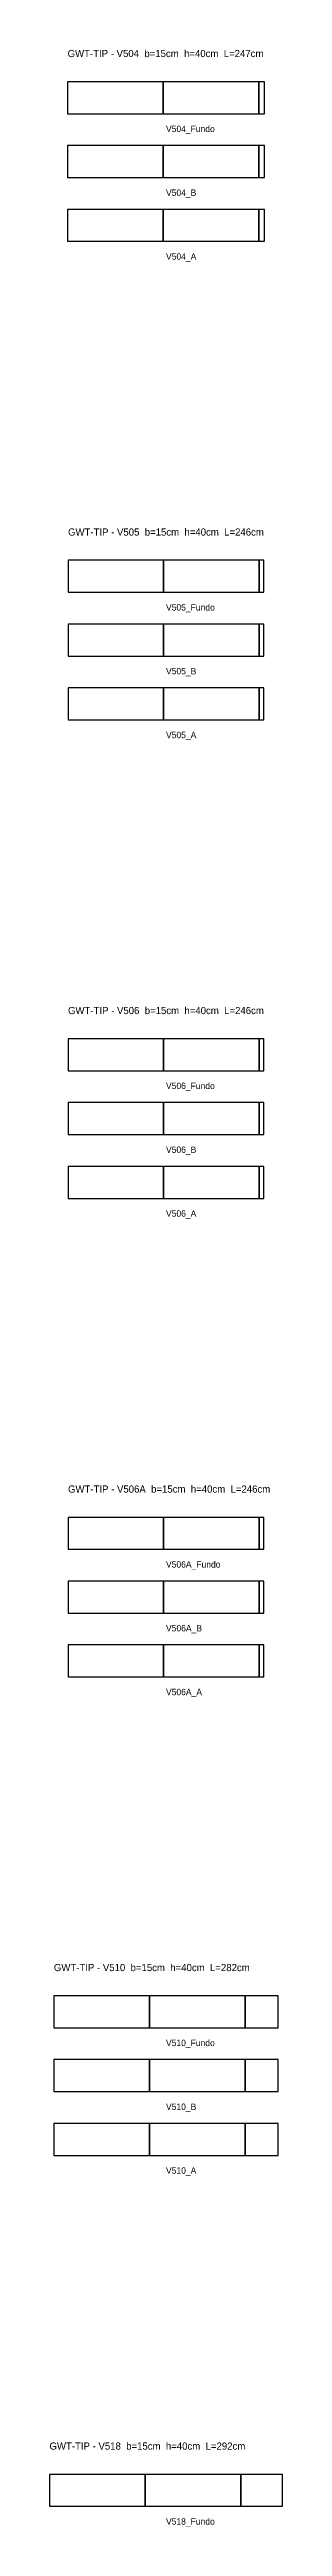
# Model space of a CAD drawing. Header units: metres. Extents: x -162 to 19445, y -8125 to 26582.
# Drawn here: x -146 to 146, y -4965 to -1860 of the extents above; entities that cross this region are included whole.
import ezdxf

# ---------------------------------------------------------------- set-up
doc = ezdxf.new("R2010")
doc.units = ezdxf.units.M

msp = doc.modelspace()

# ---------------------------------------------------------------- linework, layer by layer
at = {"layer": 'Paineis'}
for points in [[(-123.5, -1940), (-3.5, -1940), (-3.5, -1900), (-123.5, -1900)], [(-3.5, -1940), (116.5, -1940), (116.5, -1900), (-3.5, -1900)], [(116.5, -1940), (123.5, -1940), (123.5, -1900), (116.5, -1900)], [(-123.5, -2020), (-3.5, -2020), (-3.5, -1980), (-123.5, -1980)], [(-3.5, -2020), (116.5, -2020), (116.5, -1980), (-3.5, -1980)], [(116.5, -2020), (123.5, -2020), (123.5, -1980), (116.5, -1980)], [(-123.5, -2100), (-3.5, -2100), (-3.5, -2060), (-123.5, -2060)], [(-3.5, -2100), (116.5, -2100), (116.5, -2060), (-3.5, -2060)], [(116.5, -2100), (123.5, -2100), (123.5, -2060), (116.5, -2060)], [(-123, -2540), (-3, -2540), (-3, -2500), (-123, -2500)], [(-3, -2540), (117, -2540), (117, -2500), (-3, -2500)], [(117, -2540), (123, -2540), (123, -2500), (117, -2500)], [(-123, -2620), (-3, -2620), (-3, -2580), (-123, -2580)], [(-3, -2620), (117, -2620), (117, -2580), (-3, -2580)], [(117, -2620), (123, -2620), (123, -2580), (117, -2580)], [(-123, -2700), (-3, -2700), (-3, -2660), (-123, -2660)], [(-3, -2700), (117, -2700), (117, -2660), (-3, -2660)], [(117, -2700), (123, -2700), (123, -2660), (117, -2660)], [(-123, -3140), (-3, -3140), (-3, -3100), (-123, -3100)], [(-3, -3140), (117, -3140), (117, -3100), (-3, -3100)], [(117, -3140), (123, -3140), (123, -3100), (117, -3100)], [(-123, -3220), (-3, -3220), (-3, -3180), (-123, -3180)], [(-3, -3220), (117, -3220), (117, -3180), (-3, -3180)], [(117, -3220), (123, -3220), (123, -3180), (117, -3180)], [(-123, -3300), (-3, -3300), (-3, -3260), (-123, -3260)], [(-3, -3300), (117, -3300), (117, -3260), (-3, -3260)], [(117, -3300), (123, -3300), (123, -3260), (117, -3260)], [(-123, -3740), (-3, -3740), (-3, -3700), (-123, -3700)], [(-3, -3740), (117, -3740), (117, -3700), (-3, -3700)], [(117, -3740), (123, -3740), (123, -3700), (117, -3700)], [(-123, -3820), (-3, -3820), (-3, -3780), (-123, -3780)], [(-3, -3820), (117, -3820), (117, -3780), (-3, -3780)], [(117, -3820), (123, -3820), (123, -3780), (117, -3780)], [(-123, -3900), (-3, -3900), (-3, -3860), (-123, -3860)], [(-3, -3900), (117, -3900), (117, -3860), (-3, -3860)], [(117, -3900), (123, -3900), (123, -3860), (117, -3860)], [(-140.75, -4340), (-20.75, -4340), (-20.75, -4300), (-140.75, -4300)], [(-20.75, -4340), (99.25, -4340), (99.25, -4300), (-20.75, -4300)], [(99.25, -4340), (140.75, -4340), (140.75, -4300), (99.25, -4300)], [(-140.75, -4420), (-20.75, -4420), (-20.75, -4380), (-140.75, -4380)], [(-20.75, -4420), (99.25, -4420), (99.25, -4380), (-20.75, -4380)], [(99.25, -4420), (140.75, -4420), (140.75, -4380), (99.25, -4380)], [(-140.75, -4500), (-20.75, -4500), (-20.75, -4460), (-140.75, -4460)], [(-20.75, -4500), (99.25, -4500), (99.25, -4460), (-20.75, -4460)], [(99.25, -4500), (140.75, -4500), (140.75, -4460), (99.25, -4460)], [(-146.25, -4940), (-26.25, -4940), (-26.25, -4900), (-146.25, -4900)], [(-26.25, -4940), (93.75, -4940), (93.75, -4900), (-26.25, -4900)], [(93.75, -4940), (146.25, -4940), (146.25, -4900), (93.75, -4900)]]:
    msp.add_lwpolyline(points, close=True, dxfattribs=at)

# ---------------------------------------------------------------- texts
at = {"layer": 'NOMENCLATURA', "char_height": 9, "attachment_point": 1}
for s, insert in [('GWT-TIP - V504  b=15cm  h=40cm  L=247cm', (-123.5, -1860)), ('GWT-TIP - V505  b=15cm  h=40cm  L=246cm', (-123, -2460)), ('GWT-TIP - V506  b=15cm  h=40cm  L=246cm', (-123, -3060)), ('GWT-TIP - V506A  b=15cm  h=40cm  L=246cm', (-123, -3660)), ('GWT-TIP - V510  b=15cm  h=40cm  L=282cm', (-140.75, -4260)), ('GWT-TIP - V518  b=15cm  h=40cm  L=292cm', (-146.25, -4860))]:
    msp.add_mtext(s, dxfattribs=dict(at, insert=insert))
at = {"layer": 'Texto Secao', "char_height": 8, "attachment_point": 1}
for s, insert in [('V504_Fundo', (0, -1955)), ('V504_B', (0, -2035)), ('V504_A', (0, -2115)), ('V505_Fundo', (0, -2555)), ('V505_B', (0, -2635)), ('V505_A', (0, -2715)), ('V506_Fundo', (0, -3155)), ('V506_B', (0, -3235)), ('V506_A', (0, -3315)), ('V506A_Fundo', (0, -3755)), ('V506A_B', (0, -3835)), ('V506A_A', (0, -3915)), ('V510_Fundo', (0, -4355)), ('V510_B', (0, -4435)), ('V510_A', (0, -4515)), ('V518_Fundo', (0, -4955))]:
    msp.add_mtext(s, dxfattribs=dict(at, insert=insert))

doc.saveas('drawing.dxf')
